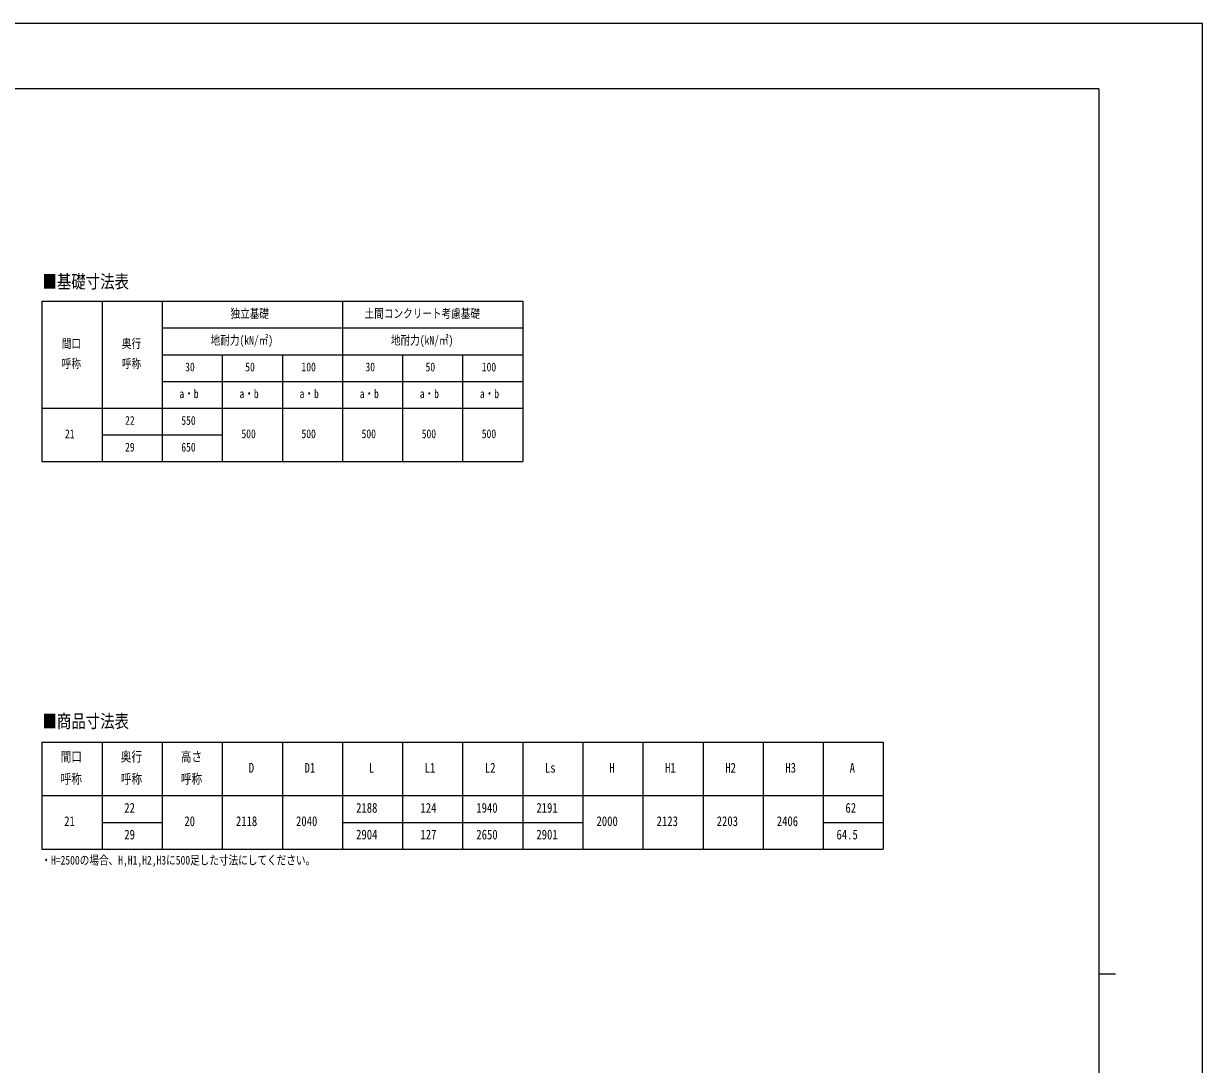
# Model space of a CAD drawing. Units: millimetres, scale not verified. Extents: x -10512 to 10512, y -7425 to 7425.
# Drawn here: x 1685 to 10512, y -366 to 7425 of the extents above; entities that cross this region are included whole.
import ezdxf
from ezdxf.enums import TextEntityAlignment as Align

# ---------------------------------------------------------------- set-up
doc = ezdxf.new("R2010")
doc.units = ezdxf.units.MM
doc.header["$LTSCALE"] = 30
doc.layers.add('0-1_TABLE1', color=7, linetype='Continuous', lineweight=18)
doc.layers.add('0-2_USER1', color=3, linetype='Continuous')
doc.layers.add('0-7_YKK_ZWAK', color=7, linetype='Continuous')
doc.styles.add('ＭＳ ゴシック', font='')
doc.styles.get('ＭＳ ゴシック').set_extended_font_data('MS Gothic')

msp = doc.modelspace()

# ---------------------------------------------------------------- linework, layer by layer
at = {"layer": '0-1_TABLE1'}
for p, q in [((1822.88, 5346.65), (5422.88, 5346.65)), ((1822.88, 5346.65), (1822.88, 4146.65)), ((2272.88, 5346.65), (2272.88, 4146.65)), ((2722.88, 5346.65), (2722.88, 4146.65)), ((4072.88, 5346.65), (4072.88, 4146.65)), ((2722.88, 5146.65), (5422.88, 5146.65)), ((2722.88, 4946.65), (5422.88, 4946.65)), ((3172.88, 4946.65), (3172.88, 4146.65)), ((3622.88, 4946.65), (3622.88, 4146.65)), ((4522.88, 4946.65), (4522.88, 4146.65)), ((4972.88, 4946.65), (4972.88, 4146.65)), ((2722.88, 4746.65), (5422.88, 4746.65)), ((1822.88, 4546.65), (5422.88, 4546.65)), ((2272.88, 4346.65), (3172.88, 4346.65)), ((1822.88, 2045.85), (8122.88, 2045.85)), ((1822.88, 2045.85), (1822.88, 1245.85)), ((2272.88, 2045.85), (2272.88, 1245.85)), ((2722.88, 2045.85), (2722.88, 1245.85)), ((3172.88, 2045.85), (3172.88, 1245.85)), ((3622.88, 2045.85), (3622.88, 1245.85)), ((4072.88, 2045.85), (4072.88, 1245.85)), ((4522.88, 2045.85), (4522.88, 1245.85)), ((4972.88, 2045.85), (4972.88, 1245.85)), ((5422.88, 2045.85), (5422.88, 1245.85)), ((5872.88, 2045.85), (5872.88, 1245.85)), ((6322.88, 2045.85), (6322.88, 1245.85)), ((6772.88, 2045.85), (6772.88, 1245.85)), ((7222.88, 2045.85), (7222.88, 1245.85)), ((7672.88, 2045.85), (7672.88, 1245.85)), ((8122.88, 2045.85), (8122.88, 1245.85)), ((1822.88, 1645.85), (8122.88, 1645.85)), ((2272.88, 1445.85), (2722.88, 1445.85)), ((4072.88, 1445.85), (5872.88, 1445.85)), ((7672.88, 1445.85), (8122.88, 1445.85)), ((1822.88, 1245.85), (8122.88, 1245.85))]:
    msp.add_line(p, q, dxfattribs=at)
for points in [[(5422.88, 5346.65), (5422.88, 4946.65), (5422.88, 4146.65)], [(1822.88, 4146.65), (2272.88, 4146.65), (4072.88, 4146.65), (5422.88, 4146.65)]]:
    msp.add_lwpolyline(points, dxfattribs=at)
at = {"layer": '0-7_YKK_ZWAK'}
for p, q in [((9737.55, 6937.5), (-9762.45, 6937.5)), ((9737.55, 6937.5), (9737.55, -6312.5)), ((9737.55, 312.5), (9862.55, 312.5))]:
    msp.add_line(p, q, dxfattribs=at)
msp.add_lwpolyline([(-10512.5, -7425), (10512.5, -7425), (10512.5, 7425), (-10512.5, 7425)], close=True, dxfattribs=at)

# ---------------------------------------------------------------- texts
at = {"layer": '0-1_TABLE1', "style": 'ＭＳ ゴシック', "width": 0.8}
for s, height, p in [('独立基礎', 65.98, (3234.68, 5201.65)), ('土間コンクリート考慮基礎', 65.98, (4239.08, 5201.65)), ('間口', 65.98, (1971.08, 4976.65)), ('奥行', 65.98, (2421.08, 4976.65)), ('地耐力(kN/㎡)', 65.98, (3085.88, 5001.65)), ('地耐力(kN/㎡)', 65.98, (4435.88, 5001.65)), ('呼称', 65.98, (1971.08, 4826.65)), ('呼称', 65.98, (2421.08, 4826.65)), ('30', 65.98, (2895.08, 4801.65)), ('50', 65.98, (3345.08, 4801.65)), ('100', 65.98, (3766.28, 4801.65)), ('30', 65.98, (4245.08, 4801.65)), ('50', 65.98, (4695.08, 4801.65)), ('100', 65.98, (5116.28, 4801.65)), ('a・b', 65.98, (2851.88, 4601.65)), ('a・b', 65.98, (3301.88, 4601.65)), ('a・b', 65.98, (3751.88, 4601.65)), ('a・b', 65.98, (4201.88, 4601.65)), ('a・b', 65.98, (4651.88, 4601.65)), ('a・b', 65.98, (5101.88, 4601.65)), ('22', 65.98, (2445.08, 4401.65)), ('550', 65.98, (2866.28, 4401.65)), ('21', 65.98, (1995.08, 4301.65)), ('500', 65.98, (3316.28, 4301.65)), ('500', 65.98, (3766.28, 4301.65)), ('500', 65.98, (4216.28, 4301.65)), ('500', 65.98, (4666.28, 4301.65)), ('500', 65.98, (5116.28, 4301.65)), ('29', 65.98, (2445.08, 4201.65)), ('650', 65.98, (2866.28, 4201.65)), ('間口', 73.31, (1962.54, 1879.18)), ('奥行', 73.31, (2412.54, 1879.18)), ('高さ', 73.31, (2862.54, 1879.18)), ('D', 73.31, (3371.21, 1795.85)), ('D1', 73.31, (3789.21, 1795.85)), ('L', 73.31, (4271.21, 1795.85)), ('L1', 73.31, (4689.21, 1795.85)), ('L2', 73.31, (5139.21, 1795.85)), ('Ls', 73.31, (5589.21, 1795.85)), ('H', 73.31, (6071.21, 1795.85)), ('H1', 73.31, (6489.21, 1795.85)), ('H2', 73.31, (6939.21, 1795.85)), ('H3', 73.31, (7389.21, 1795.85)), ('A', 73.31, (7871.21, 1795.85)), ('呼称', 73.31, (1962.54, 1712.51)), ('呼称', 73.31, (2412.54, 1712.51)), ('呼称', 73.31, (2862.54, 1712.51)), ('22', 73.31, (2439.21, 1495.85)), ('2188', 73.31, (4175.21, 1495.85)), ('124', 73.31, (4657.21, 1495.85)), ('1940', 73.31, (5075.21, 1495.85)), ('2191', 73.31, (5525.21, 1495.85)), ('62', 73.31, (7839.21, 1495.85)), ('21', 73.31, (1989.21, 1395.85)), ('20', 73.31, (2889.21, 1395.85)), ('2118', 73.31, (3275.21, 1395.85)), ('2040', 73.31, (3725.21, 1395.85)), ('2000', 73.31, (5975.21, 1395.85)), ('2123', 73.31, (6425.21, 1395.85)), ('2203', 73.31, (6875.21, 1395.85)), ('2406', 73.31, (7325.21, 1395.85)), ('29', 73.31, (2439.21, 1295.85)), ('2904', 73.31, (4175.21, 1295.85)), ('127', 73.31, (4657.21, 1295.85)), ('2650', 73.31, (5075.21, 1295.85)), ('2901', 73.31, (5525.21, 1295.85)), ('64.5', 73.31, (7772.54, 1295.85))]:
    msp.add_text(s, height=height, dxfattribs=at).set_placement(p, align=Align.BOTTOM_LEFT)
at = {"layer": '0-2_USER1', "style": 'ＭＳ ゴシック', "width": 0.8}
for s, height, p in [('■基礎寸法表', 98.97, (1826.66, 5414.36)), ('■商品寸法表', 98.97, (1826.66, 2123.73)), ('・H=2500の場合、H,H1,H2,H3に500足した寸法にしてください。', 65.98, (1818.2, 1109.7))]:
    msp.add_text(s, height=height, dxfattribs=at).set_placement(p, align=Align.BOTTOM_LEFT)

doc.saveas('drawing.dxf')
